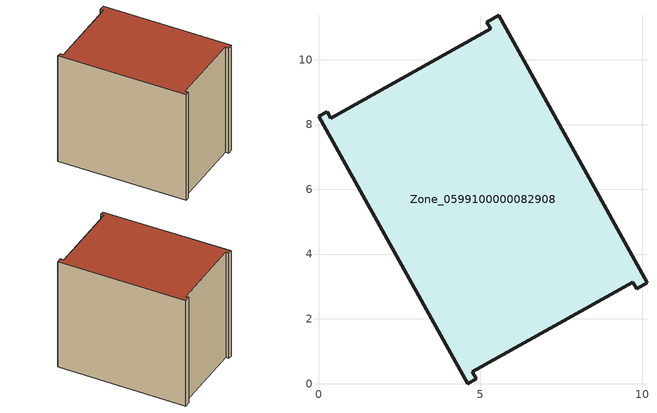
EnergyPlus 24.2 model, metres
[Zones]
Zone_0599100000082908
 floor ground (C_G): 5.57,11.37 10.14,3.11 9.82,2.92 9.7,3.13 4.75,0.36 4.87,0.15 4.61,0 0,8.26 0.26,8.4 0.37,8.19 5.31,10.95 5.19,11.16 z0
 wall outside (C_F): 4.61,0 4.87,0.15 4.75,0.36 9.7,3.13 9.82,2.92 10.14,3.11 5.57,11.37 5.19,11.16 5.31,10.95 0.37,8.19 0.26,8.4 0,8.26 4.61,0 z0:8.4
 roof outside (C_R): 0.37,8.19 0.26,8.4 0,8.26 4.61,0 4.87,0.15 4.75,0.36 9.7,3.13 9.82,2.92 10.14,3.11 5.57,11.37 5.19,11.16 5.31,10.95 z8.4
[BUILDING]
Pand.0599100000082908: North Axis=0; Terrain=City; Loads Convergence Tolerance Value=0.04; Temperature Convergence Tolerance Value=0.4; Solar Distribution=FullExterior; Maximum Number of Warmup Days=25; Minimum Number of Warmup Days=1
[Site:Location]
Rotterdam.The.Hague.AP_ZH_NLD Design_Conditions: Latitude=51.96; Longitude=4.45; Time Zone=1; Elevation=-4.5
[SITE:GROUNDTEMPERATURE:BUILDINGSURFACE]
18, 18, 18, 18, 18, 18, 18, 18, 18, 18, 18, 18
[MATERIAL] Thermal Absorptance=0.9; Solar Absorptance=0.7; Visible Absorptance=0.7
Name | Roughness | Thickness | Conductivity | Density | Specific Heat
G.TC.1965-1974 | MediumSmooth | 0.15 | 0.882353 | 540 | 1210
F.TC.1965-1974 | Rough | 0.3 | 0.697674 | 1920 | 840
R.TC.1965-1974 | MediumRough | 0.2 | 0.232558 | 1500 | 1000
[CONSTRUCTION]
C_G: G.TC.1965-1974
C_F: F.TC.1965-1974
C_R: R.TC.1965-1974
[ZONE]
Zone_0599100000082908: Type=1; Multiplier=1; Ceiling Height=Autocalculate; Volume=Autocalculate; Floor Area=autocalculate; Part of Total Floor Area=Yes
[ZONEINFILTRATION:DESIGNFLOWRATE]
Infil_Zone_0599100000082908: Zone or ZoneList or Space or SpaceList=Zone_0599100000082908; Schedule=AlwaysOn; Design Flow Rate Calculation Method=Flow/Area; Flow Rate per Floor Area=0.003; Constant Term Coefficient=1; Temperature Term Coefficient=0; Velocity Term Coefficient=0; Velocity Squared Term Coefficient=0
[HVACTEMPLATE:ZONE:IDEALLOADSAIRSYSTEM]
Zone_0599100000082908: Maximum Heating Supply Air Temperature=50; Minimum Cooling Supply Air Temperature=13; Maximum Heating Supply Air Humidity Ratio=0.0156; Minimum Cooling Supply Air Humidity Ratio=0.0077; Heating Limit=NoLimit; Cooling Limit=NoLimit; Dehumidification Control Type=ConstantSensibleHeatRatio; Cooling Sensible Heat Ratio=0.7; Dehumidification Setpoint=60; Humidification Control Type=None; Humidification Setpoint=30; Outdoor Air Method=None; Outdoor Air Flow Rate per Person=0.00944; Outdoor Air Flow Rate per Zone Floor Area=0; Outdoor Air Flow Rate per Zone=0; Demand Controlled Ventilation Type=None; Outdoor Air Economizer Type=NoEconomizer; Heat Recovery Type=None; Sensible Heat Recovery Effectiveness=0.7; Latent Heat Recovery Effectiveness=0.65
[ZONECONTROL:THERMOSTAT]
ThermostatControl_Zone_0599100000082908: Zone or ZoneList=Zone_0599100000082908; Control Type Schedule=DualSetpointControlType; Control 1=Thermostat_Zone_0599100000082908; Temperature Difference Between Cutout And Setpoint=0
[THERMOSTATSETPOINT:DUALSETPOINT]
Thermostat_Zone_0599100000082908: Heating Setpoint Temperature Schedule=HeatingSetpoint_Zone_0599100000082908; Cooling Setpoint Temperature Schedule=CoolingSetpoint_Zone_0599100000082908
[SCHEDULE:COMPACT]
HeatingSetpoint_Zone_0599100000082908: Through: 12/31, For: AllDays, Until: 24:00, 21
CoolingSetpoint_Zone_0599100000082908: Through: 12/31, For: AllDays, Until: 24:00, 24
DualSetpointControlType: Through: 12/31, For: AllDays, Until: 24:00, 4
AlwaysOn: Through: 12/31, For: AllDays, Until: 24:00, 1
